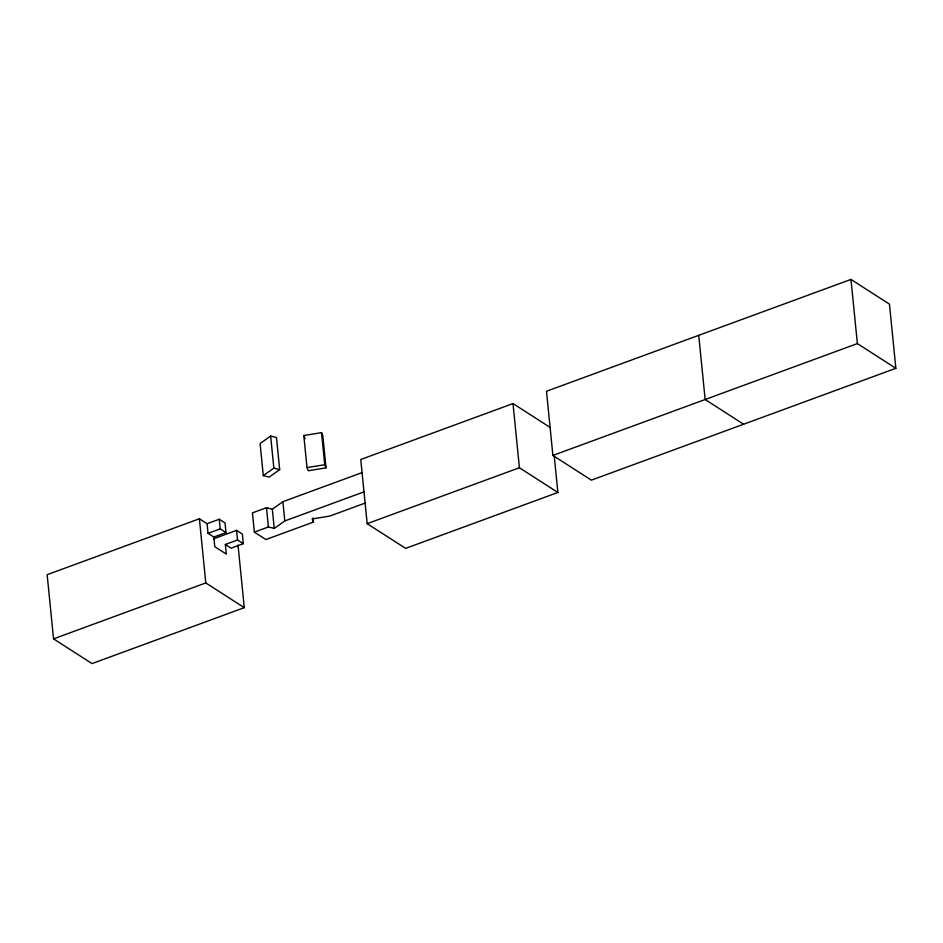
<?xml version="1.0" encoding="UTF-8"?>
<svg xmlns="http://www.w3.org/2000/svg" width="943" height="943" viewBox="0 0 943 943"><rect width="100%" height="100%" fill="white"/><g stroke="black" fill="none" stroke-linecap="round" stroke-linejoin="round"><path stroke-width="1.41" d="M270.653 436.055L260.091 443.54L263.297 475.637L269.132 477.099L279.682 469.602L276.488 437.517L270.653 436.055L273.847 468.141L263.297 475.637M313.052 517.955L313.453 522.08L265.902 539.549L254.362 532.135L252.441 512.874L266.504 507.711L272.327 509.185L282.888 501.7L361.959 472.643M254.362 532.135L268.425 526.96L274.248 528.434L284.81 520.949L363.88 491.904M225.353 544.465L231.129 548.166L243.306 543.698L237.542 539.985L225.353 544.465L226.32 554.083L214.78 546.669L213.813 537.05L208.049 533.337L207.083 523.707L199.386 518.768L47.15 574.688L53.551 638.859L92.025 663.589L244.272 607.657L238.013 544.948M550.276 427.509L513.004 403.569L360.756 459.489L367.169 523.66L405.643 548.378L557.879 492.458L554.236 455.999M850.975 279.411L546.492 391.262L552.893 455.434L591.367 480.152L895.85 368.312L889.449 304.141L850.975 279.411L857.376 343.594L895.85 368.312M207.083 523.707L219.259 519.239L225.035 522.941L225.99 532.571L213.813 537.05M208.049 533.337L220.226 528.858L225.99 532.571M213.377 538.889L236.575 530.367L242.351 534.068L243.306 543.698M365.648 502.902L329.838 516.057L312.133 518.956L313.453 522.08M53.551 638.859L205.798 582.939L244.272 607.657M367.169 523.66L519.404 467.74L557.879 492.458M552.893 455.434L857.376 343.594M303.811 435.525L321.516 432.637L322.824 435.76L326.03 467.846L308.326 470.746L307.017 467.61L303.811 435.525L305.119 438.66M307.017 467.61L324.722 464.722L326.03 467.846M273.847 468.141L279.682 469.602M743.614 424.232L705.14 399.514L698.728 335.343M513.004 403.569L519.404 467.74M321.516 432.637L324.722 464.722M282.888 501.7L284.81 520.949M272.327 509.185L274.248 528.434M266.504 507.711L268.413 526.972M236.575 530.367L237.542 539.985M219.259 519.239L220.226 528.858M199.386 518.768L205.798 582.939"/></g></svg>
